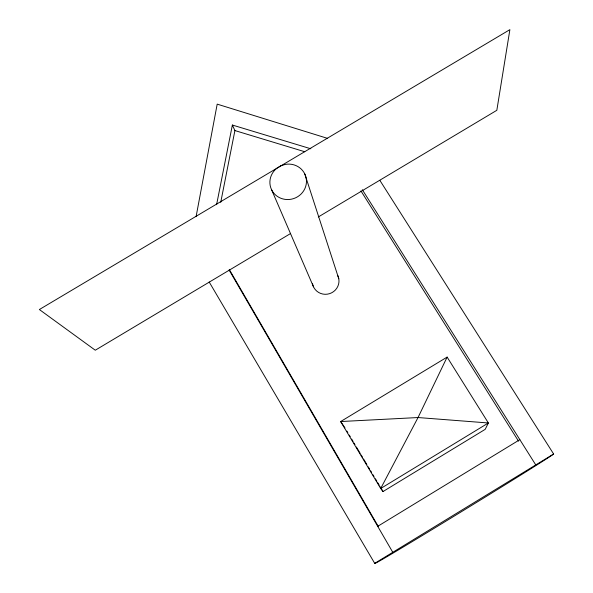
<?xml version="1.0" encoding="UTF-8"?>
<svg xmlns="http://www.w3.org/2000/svg" width="593" height="593" viewBox="0 0 593 593"><rect width="100%" height="100%" fill="white"/><g stroke="black" fill="none" stroke-linecap="round" stroke-linejoin="round"><path stroke-width="0.89" d="M196.09 216.645L217.194 104.131L327.677 138.414M216.593 204.696L232.367 125.041L310.836 148.776M220.729 202.346L234.902 130.564L232.367 125.041M447.122 357.097L418.035 417.539L380.691 488.506L383.019 491.538L485.193 429.347L488.373 422.979L447.122 357.097L340.656 421.541L380.691 488.506L488.373 422.979L418.035 417.539L340.656 421.541L344.985 427.924M379.854 180.346L553.632 454.008L551.838 455.32A103.768 1.03 -31.5 0 1 460.917 511.996A103.768 1.03 -31.5 0 1 375.436 563.128L374.709 563.35L209.188 281.994M374.709 563.35L553.632 454.008M377.711 526.325L519.839 439.643M290.518 233.568L95.28 350.218L39.368 309.531L509.884 29.65L496.83 110.298L318.293 216.971M234.902 130.564L304.765 151.734M362.323 189.716L535.768 464.919M360.915 190.902L518.527 441.155M346.89 431.111L347.839 432.697M349.27 435.084L350.218 436.67M351.642 439.057L353.072 441.444M354.021 443.038L354.97 444.624M356.4 447.011L360.203 453.371M361.152 454.964L362.575 457.344M363.531 458.938L366.859 464.504M368.283 466.891L369.706 469.271M370.662 470.864L371.611 472.451M373.034 474.837L373.99 476.431M375.413 478.818L376.844 481.197M377.793 482.791L379.216 485.178M380.172 486.764L383.019 491.538M229.276 269.459L378.386 526.621M229.172 270.111L392.774 552.305M271.483 189.515L313.489 286.819M304.824 174.031L338.796 278.762M337.765 275.508A13.387 13.076 -20.7 0 1 329.575 293.661A13.387 13.076 -20.7 0 1 312.474 283.558M280.652 165.877L276.605 168.412A18.383 17.627 -20.7 0 0 278.829 197.306A18.383 17.627 -20.7 0 0 306.151 184.631A18.383 17.627 -20.7 0 0 285.211 164.424L280.652 165.877"/></g></svg>
